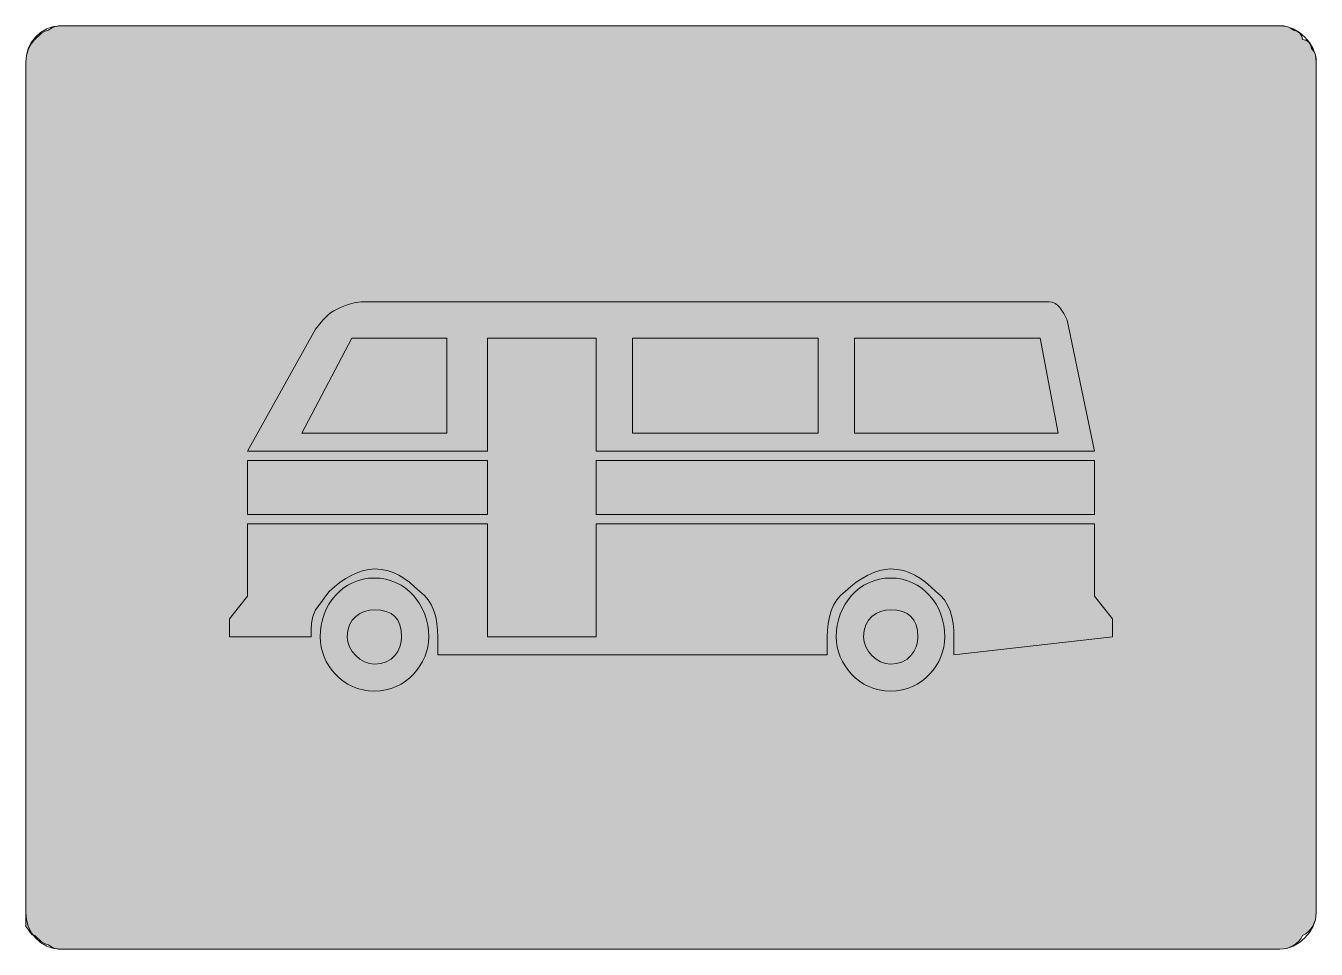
# Model space of a CAD drawing. Header units: metres. Extents: x 113 to 455, y 13 to 258.
import ezdxf

# ---------------------------------------------------------------- set-up
doc = ezdxf.new("R2010")
doc.units = ezdxf.units.M
for name, color, linetype, true_color in [('FILL_RED_FF0000', 7, 'Continuous', 0xff0000), ('FILL_WHITE_FFFFFF', 7, 'Continuous', 0xffffff), ('STROKE_RED_FF0000', 7, 'Continuous', 0xff0000)]:
    doc.layers.add(name, color=color, linetype=linetype, true_color=true_color)

msp = doc.modelspace()

# ---------------------------------------------------------------- hatches: boundary and pattern name
at = {"layer": 'FILL_RED_FF0000', "true_color": 0xff0000}
h = msp.add_hatch(color=7, dxfattribs=at)
h.dxf.hatch_style = 1
h.paths.add_polyline_path([(387.54, 183.06), (388.57, 181.52), (389.49, 179.76), (396.69, 144.96), (264.69, 144.96), (264.69, 174.96), (235.89, 174.96), (235.89, 144.96), (172.29, 144.96), (190.29, 177.36), (192.24, 179.76), (193.5, 181.07), (194.24, 181.66), (195.09, 182.16), (196.89, 183.04), (198.69, 183.81), (200.49, 184.35), (202.29, 184.56), (384.69, 184.56), (385.54, 184.45), (386.28, 184.15), (386.95, 183.67), (387.54, 183.06)])
h.paths.add_polyline_path([(382.29, 174.96), (333.09, 174.96), (333.09, 149.76), (387.09, 149.76), (382.29, 174.96)], flags=16)
h.paths.add_polyline_path([(323.49, 149.76), (323.49, 174.96), (274.29, 174.96), (274.29, 149.76), (323.49, 149.76)], flags=16)
h.paths.add_polyline_path([(199.89, 174.96), (186.69, 149.76), (225.09, 149.76), (225.09, 174.96), (199.89, 174.96)], flags=16)
h = msp.add_hatch(color=7, dxfattribs=at)
h.dxf.hatch_style = 1
h.paths.add_polyline_path([(235.89, 142.56), (235.89, 128.16), (172.29, 128.16), (172.29, 142.56), (235.89, 142.56)])
h = msp.add_hatch(color=7, dxfattribs=at)
h.dxf.hatch_style = 1
h.paths.add_polyline_path([(396.69, 142.56), (396.69, 128.16), (264.69, 128.16), (264.69, 142.56), (396.69, 142.56)])
h = msp.add_hatch(color=7, dxfattribs=at)
h.dxf.hatch_style = 1
h.paths.add_polyline_path([(401.49, 100.56), (401.49, 95.76), (359.49, 90.96), (359.49, 95.76), (359.43, 97.56), (359.25, 99.32), (358.92, 101.03), (358.44, 102.66), (357.79, 104.17), (356.96, 105.55), (355.93, 106.75), (354.69, 107.76), (353.34, 109.05), (351.97, 110.22), (350.58, 111.24), (349.14, 112.11), (347.65, 112.81), (346.08, 113.33), (344.44, 113.65), (342.69, 113.76), (341.29, 113.65), (339.8, 113.33), (338.26, 112.81), (336.69, 112.11), (335.12, 111.24), (333.58, 110.22), (332.09, 109.05), (330.69, 107.76), (329.45, 106.75), (328.42, 105.55), (327.59, 104.17), (326.94, 102.66), (326.46, 101.03), (326.13, 99.32), (325.95, 97.56), (325.89, 95.76), (325.89, 90.96), (222.69, 90.96), (222.69, 95.76), (222.63, 97.56), (222.45, 99.32), (222.12, 101.03), (221.64, 102.66), (220.99, 104.17), (220.16, 105.55), (219.13, 106.75), (217.89, 107.76), (216.54, 109.05), (215.17, 110.22), (213.78, 111.24), (212.34, 112.11), (210.85, 112.81), (209.28, 113.33), (207.64, 113.65), (205.89, 113.76), (204.49, 113.65), (203, 113.33), (201.46, 112.81), (199.89, 112.11), (198.32, 111.24), (196.78, 110.22), (195.29, 109.05), (193.89, 107.76), (192.99, 106.67), (192.09, 105.36), (191.19, 104.05), (190.29, 102.96), (189.6, 101.16), (189.24, 99.36), (189.11, 97.56), (189.09, 95.76), (167.49, 95.76), (167.49, 100.56), (172.29, 106.56), (172.29, 125.76), (235.89, 125.76), (235.89, 95.76), (264.69, 95.76), (264.69, 125.76), (396.69, 125.76), (396.69, 106.56), (401.49, 100.56)])
h = msp.add_hatch(color=7, dxfattribs=at)
h.dxf.hatch_style = 1
h.paths.add_polyline_path([(220.02, 93.07), (219.68, 91.76), (219.22, 90.47), (218.64, 89.23), (217.95, 88.04), (217.15, 86.91), (216.24, 85.86), (215.24, 84.89), (214.14, 84.02), (212.95, 83.25), (211.68, 82.6), (210.34, 82.07), (208.92, 81.68), (207.44, 81.44), (205.89, 81.36), (204.34, 81.44), (202.86, 81.68), (201.44, 82.07), (200.1, 82.6), (198.83, 83.25), (197.64, 84.02), (196.54, 84.89), (195.54, 85.86), (194.63, 86.91), (193.83, 88.04), (193.14, 89.23), (192.56, 90.47), (192.1, 91.76), (191.76, 93.07), (191.56, 94.41), (191.49, 95.76), (191.56, 97.32), (191.76, 98.84), (192.1, 100.32), (192.56, 101.74), (193.14, 103.1), (193.83, 104.39), (194.63, 105.59), (195.54, 106.71), (196.54, 107.73), (197.64, 108.64), (198.83, 109.43), (200.1, 110.1), (201.44, 110.64), (202.86, 111.03), (204.34, 111.28), (205.89, 111.36), (207.44, 111.28), (208.92, 111.03), (210.34, 110.64), (211.68, 110.1), (212.95, 109.43), (214.14, 108.64), (215.24, 107.73), (216.24, 106.71), (217.15, 105.59), (217.95, 104.39), (218.64, 103.1), (219.22, 101.74), (219.68, 100.32), (220.02, 98.84), (220.22, 97.32), (220.29, 95.76), (220.22, 94.41), (220.02, 93.07)])
h.paths.add_polyline_path([(212.64, 98.91), (212.08, 100.15), (211.29, 101.16), (210.28, 101.95), (209.04, 102.51), (207.58, 102.85), (205.89, 102.96), (204.55, 102.85), (203.25, 102.51), (202.03, 101.95), (200.94, 101.16), (200.02, 100.15), (199.31, 98.91), (198.85, 97.45), (198.69, 95.76), (198.85, 94.42), (199.31, 93.12), (200.02, 91.9), (200.94, 90.81), (202.03, 89.89), (203.25, 89.18), (204.55, 88.72), (205.89, 88.56), (207.58, 88.72), (209.04, 89.18), (210.28, 89.89), (211.29, 90.81), (212.08, 91.9), (212.64, 93.12), (212.98, 94.42), (213.09, 95.76), (212.98, 97.45), (212.64, 98.91)], flags=16)
h = msp.add_hatch(color=7, dxfattribs=at)
h.dxf.hatch_style = 1
h.paths.add_polyline_path([(356.82, 93.07), (356.48, 91.76), (356.02, 90.47), (355.44, 89.23), (354.75, 88.04), (353.95, 86.91), (353.04, 85.86), (352.04, 84.89), (350.94, 84.02), (349.75, 83.25), (348.48, 82.6), (347.14, 82.07), (345.72, 81.68), (344.24, 81.44), (342.69, 81.36), (341.14, 81.44), (339.66, 81.68), (338.24, 82.07), (336.9, 82.6), (335.63, 83.25), (334.44, 84.02), (333.34, 84.89), (332.34, 85.86), (331.43, 86.91), (330.63, 88.04), (329.94, 89.23), (329.36, 90.47), (328.9, 91.76), (328.56, 93.07), (328.36, 94.41), (328.29, 95.76), (328.36, 97.32), (328.56, 98.84), (328.9, 100.32), (329.36, 101.74), (329.94, 103.1), (330.63, 104.39), (331.43, 105.59), (332.34, 106.71), (333.34, 107.73), (334.44, 108.64), (335.63, 109.43), (336.9, 110.1), (338.24, 110.64), (339.66, 111.03), (341.14, 111.28), (342.69, 111.36), (344.24, 111.28), (345.72, 111.03), (347.14, 110.64), (348.48, 110.1), (349.75, 109.43), (350.94, 108.64), (352.04, 107.73), (353.04, 106.71), (353.95, 105.59), (354.75, 104.39), (355.44, 103.1), (356.02, 101.74), (356.48, 100.32), (356.82, 98.84), (357.02, 97.32), (357.09, 95.76), (357.02, 94.41), (356.82, 93.07)])
h.paths.add_polyline_path([(349.44, 98.91), (348.88, 100.15), (348.09, 101.16), (347.08, 101.95), (345.84, 102.51), (344.38, 102.85), (342.69, 102.96), (341.35, 102.85), (340.05, 102.51), (338.83, 101.95), (337.74, 101.16), (336.82, 100.15), (336.11, 98.91), (335.65, 97.45), (335.49, 95.76), (335.65, 94.42), (336.11, 93.12), (336.82, 91.9), (337.74, 90.81), (338.83, 89.89), (340.05, 89.18), (341.35, 88.72), (342.69, 88.56), (344.38, 88.72), (345.84, 89.18), (347.08, 89.89), (348.09, 90.81), (348.88, 91.9), (349.44, 93.12), (349.78, 94.42), (349.89, 95.76), (349.78, 97.45), (349.44, 98.91)], flags=16)
at = {"layer": 'FILL_WHITE_FFFFFF', "true_color": 0xffffff}
h = msp.add_hatch(color=7, dxfattribs=at)
h.dxf.hatch_style = 1
h.paths.add_polyline_path([(445.89, 257.76), (446.79, 257.74), (447.69, 257.61), (448.59, 257.25), (449.49, 256.56), (450.37, 256.35), (451.14, 255.81), (451.68, 255.04), (451.89, 254.16), (452.77, 253.95), (453.54, 253.41), (454.08, 252.64), (454.29, 251.76), (454.98, 250.86), (455.34, 249.96), (455.47, 249.06), (455.49, 248.16), (455.49, 22.56), (455.43, 21.66), (455.27, 20.78), (454.98, 19.92), (454.59, 19.11), (454.08, 18.35), (453.47, 17.67), (452.73, 17.06), (451.89, 16.56), (451.39, 15.72), (450.78, 14.98), (450.1, 14.37), (449.34, 13.86), (448.53, 13.47), (447.67, 13.18), (446.79, 13.02), (445.89, 12.96), (123.09, 12.96), (122.19, 12.98), (121.29, 13.11), (120.39, 13.47), (119.49, 14.16), (118.59, 14.37), (117.69, 14.91), (115.89, 16.56), (115.49, 16.61), (115.18, 16.77), (114.69, 17.31), (114.2, 18.08), (113.49, 18.96), (113.49, 22.56), (113.49, 248.16), (113.7, 249.94), (114.24, 251.61), (115.01, 253.05), (115.89, 254.16), (117.69, 255.81), (118.59, 256.35), (119.49, 256.56), (120.39, 257.25), (121.29, 257.61), (122.19, 257.74), (123.09, 257.76), (445.89, 257.76)])

# ---------------------------------------------------------------- linework, layer by layer
at = {"layer": 'FILL_RED_FF0000', "lineweight": 0, "true_color": 0xff0000}
for points in [[(387.54, 183.06), (388.57, 181.52), (389.49, 179.76), (396.69, 144.96), (264.69, 144.96), (264.69, 174.96), (235.89, 174.96), (235.89, 144.96), (172.29, 144.96), (190.29, 177.36), (192.24, 179.76), (193.5, 181.07), (194.24, 181.66), (195.09, 182.16), (196.89, 183.04), (198.69, 183.81), (200.49, 184.35), (202.29, 184.56), (384.69, 184.56), (385.54, 184.45), (386.28, 184.15), (386.95, 183.67)], [(199.89, 174.96), (186.69, 149.76), (225.09, 149.76), (225.09, 174.96)], [(323.49, 149.76), (323.49, 174.96), (274.29, 174.96), (274.29, 149.76)], [(382.29, 174.96), (333.09, 174.96), (333.09, 149.76), (387.09, 149.76)], [(235.89, 142.56), (235.89, 128.16), (172.29, 128.16), (172.29, 142.56)], [(396.69, 142.56), (396.69, 128.16), (264.69, 128.16), (264.69, 142.56)], [(401.49, 100.56), (401.49, 95.76), (359.49, 90.96), (359.49, 95.76), (359.43, 97.56), (359.25, 99.32), (358.92, 101.03), (358.44, 102.66), (357.79, 104.17), (356.96, 105.55), (355.93, 106.75), (354.69, 107.76), (353.34, 109.05), (351.97, 110.22), (350.58, 111.24), (349.14, 112.11), (347.65, 112.81), (346.08, 113.33), (344.44, 113.65), (342.69, 113.76), (341.29, 113.65), (339.8, 113.33), (338.26, 112.81), (336.69, 112.11), (335.12, 111.24), (333.58, 110.22), (332.09, 109.05), (330.69, 107.76), (329.45, 106.75), (328.42, 105.55), (327.59, 104.17), (326.94, 102.66), (326.46, 101.03), (326.13, 99.32), (325.95, 97.56), (325.89, 95.76), (325.89, 90.96), (222.69, 90.96), (222.69, 95.76), (222.63, 97.56), (222.45, 99.32), (222.12, 101.03), (221.64, 102.66), (220.99, 104.17), (220.16, 105.55), (219.13, 106.75), (217.89, 107.76), (216.54, 109.05), (215.17, 110.22), (213.78, 111.24), (212.34, 112.11), (210.85, 112.81), (209.28, 113.33), (207.64, 113.65), (205.89, 113.76), (204.49, 113.65), (203, 113.33), (201.46, 112.81), (199.89, 112.11), (198.32, 111.24), (196.78, 110.22), (195.29, 109.05), (193.89, 107.76), (192.99, 106.67), (192.09, 105.36), (191.19, 104.05), (190.29, 102.96), (189.6, 101.16), (189.24, 99.36), (189.11, 97.56), (189.09, 95.76), (167.49, 95.76), (167.49, 100.56), (172.29, 106.56), (172.29, 125.76), (235.89, 125.76), (235.89, 95.76), (264.69, 95.76), (264.69, 125.76), (396.69, 125.76), (396.69, 106.56)], [(220.02, 93.07), (219.68, 91.76), (219.22, 90.47), (218.64, 89.23), (217.95, 88.04), (217.15, 86.91), (216.24, 85.86), (215.24, 84.89), (214.14, 84.02), (212.95, 83.25), (211.68, 82.6), (210.34, 82.07), (208.92, 81.68), (207.44, 81.44), (205.89, 81.36), (204.34, 81.44), (202.86, 81.68), (201.44, 82.07), (200.1, 82.6), (198.83, 83.25), (197.64, 84.02), (196.54, 84.89), (195.54, 85.86), (194.63, 86.91), (193.83, 88.04), (193.14, 89.23), (192.56, 90.47), (192.1, 91.76), (191.76, 93.07), (191.56, 94.41), (191.49, 95.76), (191.56, 97.32), (191.76, 98.84), (192.1, 100.32), (192.56, 101.74), (193.14, 103.1), (193.83, 104.39), (194.63, 105.59), (195.54, 106.71), (196.54, 107.73), (197.64, 108.64), (198.83, 109.43), (200.1, 110.1), (201.44, 110.64), (202.86, 111.03), (204.34, 111.28), (205.89, 111.36), (207.44, 111.28), (208.92, 111.03), (210.34, 110.64), (211.68, 110.1), (212.95, 109.43), (214.14, 108.64), (215.24, 107.73), (216.24, 106.71), (217.15, 105.59), (217.95, 104.39), (218.64, 103.1), (219.22, 101.74), (219.68, 100.32), (220.02, 98.84), (220.22, 97.32), (220.29, 95.76), (220.22, 94.41)], [(356.82, 93.07), (356.48, 91.76), (356.02, 90.47), (355.44, 89.23), (354.75, 88.04), (353.95, 86.91), (353.04, 85.86), (352.04, 84.89), (350.94, 84.02), (349.75, 83.25), (348.48, 82.6), (347.14, 82.07), (345.72, 81.68), (344.24, 81.44), (342.69, 81.36), (341.14, 81.44), (339.66, 81.68), (338.24, 82.07), (336.9, 82.6), (335.63, 83.25), (334.44, 84.02), (333.34, 84.89), (332.34, 85.86), (331.43, 86.91), (330.63, 88.04), (329.94, 89.23), (329.36, 90.47), (328.9, 91.76), (328.56, 93.07), (328.36, 94.41), (328.29, 95.76), (328.36, 97.32), (328.56, 98.84), (328.9, 100.32), (329.36, 101.74), (329.94, 103.1), (330.63, 104.39), (331.43, 105.59), (332.34, 106.71), (333.34, 107.73), (334.44, 108.64), (335.63, 109.43), (336.9, 110.1), (338.24, 110.64), (339.66, 111.03), (341.14, 111.28), (342.69, 111.36), (344.24, 111.28), (345.72, 111.03), (347.14, 110.64), (348.48, 110.1), (349.75, 109.43), (350.94, 108.64), (352.04, 107.73), (353.04, 106.71), (353.95, 105.59), (354.75, 104.39), (355.44, 103.1), (356.02, 101.74), (356.48, 100.32), (356.82, 98.84), (357.02, 97.32), (357.09, 95.76), (357.02, 94.41)], [(212.64, 98.91), (212.08, 100.15), (211.29, 101.16), (210.28, 101.95), (209.04, 102.51), (207.58, 102.85), (205.89, 102.96), (204.55, 102.85), (203.25, 102.51), (202.03, 101.95), (200.94, 101.16), (200.02, 100.15), (199.31, 98.91), (198.85, 97.45), (198.69, 95.76), (198.85, 94.42), (199.31, 93.12), (200.02, 91.9), (200.94, 90.81), (202.03, 89.89), (203.25, 89.18), (204.55, 88.72), (205.89, 88.56), (207.58, 88.72), (209.04, 89.18), (210.28, 89.89), (211.29, 90.81), (212.08, 91.9), (212.64, 93.12), (212.98, 94.42), (213.09, 95.76), (212.98, 97.45)], [(349.44, 98.91), (348.88, 100.15), (348.09, 101.16), (347.08, 101.95), (345.84, 102.51), (344.38, 102.85), (342.69, 102.96), (341.35, 102.85), (340.05, 102.51), (338.83, 101.95), (337.74, 101.16), (336.82, 100.15), (336.11, 98.91), (335.65, 97.45), (335.49, 95.76), (335.65, 94.42), (336.11, 93.12), (336.82, 91.9), (337.74, 90.81), (338.83, 89.89), (340.05, 89.18), (341.35, 88.72), (342.69, 88.56), (344.38, 88.72), (345.84, 89.18), (347.08, 89.89), (348.09, 90.81), (348.88, 91.9), (349.44, 93.12), (349.78, 94.42), (349.89, 95.76), (349.78, 97.45)]]:
    msp.add_lwpolyline(points, close=True, dxfattribs=at)
at = {"layer": 'FILL_WHITE_FFFFFF', "lineweight": 0, "true_color": 0xffffff}
msp.add_lwpolyline([(445.89, 257.76), (446.79, 257.74), (447.69, 257.61), (448.59, 257.25), (449.49, 256.56), (450.37, 256.35), (451.14, 255.81), (451.68, 255.04), (451.89, 254.16), (452.77, 253.95), (453.54, 253.41), (454.08, 252.64), (454.29, 251.76), (454.98, 250.86), (455.34, 249.96), (455.47, 249.06), (455.49, 248.16), (455.49, 22.56), (455.43, 21.66), (455.27, 20.78), (454.98, 19.92), (454.59, 19.11), (454.08, 18.35), (453.47, 17.67), (452.73, 17.06), (451.89, 16.56), (451.39, 15.72), (450.78, 14.98), (450.1, 14.37), (449.34, 13.86), (448.53, 13.47), (447.67, 13.18), (446.79, 13.02), (445.89, 12.96), (123.09, 12.96), (122.19, 12.98), (121.29, 13.11), (120.39, 13.47), (119.49, 14.16), (118.59, 14.37), (117.69, 14.91), (115.89, 16.56), (115.49, 16.61), (115.18, 16.77), (114.69, 17.31), (114.2, 18.08), (113.49, 18.96), (113.49, 22.56), (113.49, 248.16), (113.7, 249.94), (114.24, 251.61), (115.01, 253.05), (115.89, 254.16), (117.69, 255.81), (118.59, 256.35), (119.49, 256.56), (120.39, 257.25), (121.29, 257.61), (122.19, 257.74), (123.09, 257.76)], close=True, dxfattribs=at)
at = {"layer": 'STROKE_RED_FF0000', "lineweight": 0, "true_color": 0xff0000}
msp.add_lwpolyline([(123.09, 257.76), (445.89, 257.76), (446.788828, 257.704922), (447.680625, 257.544375), (449.415, 256.935), (451.036875, 255.988125), (452.49, 254.76), (453.718125, 253.306875), (454.665, 251.685), (455.274375, 249.950625), (455.434922, 249.058828), (455.49, 248.16), (455.49, 22.56), (455.434922, 21.661172), (455.274375, 20.769375), (454.665, 19.035), (453.718125, 17.413125), (452.49, 15.96), (451.036875, 14.731875), (449.415, 13.785), (447.680625, 13.175625), (446.788828, 13.015078), (445.89, 12.96), (123.09, 12.96), (121.993418, 13.015078), (120.954844, 13.175625), (119.976035, 13.434609), (119.05875, 13.785), (117.415781, 14.731875), (116.04, 15.96), (114.945469, 17.413125), (114.14625, 19.035), (113.656406, 20.769375), (113.49, 22.56), (113.49, 248.16), (113.656406, 249.950625), (114.14625, 251.685), (114.945469, 253.306875), (116.04, 254.76), (117.415781, 255.988125), (119.05875, 256.935), (119.976035, 257.285391), (120.954844, 257.544375), (121.993418, 257.704922), (123.09, 257.76)], dxfattribs=at)

doc.saveas('drawing.dxf')
